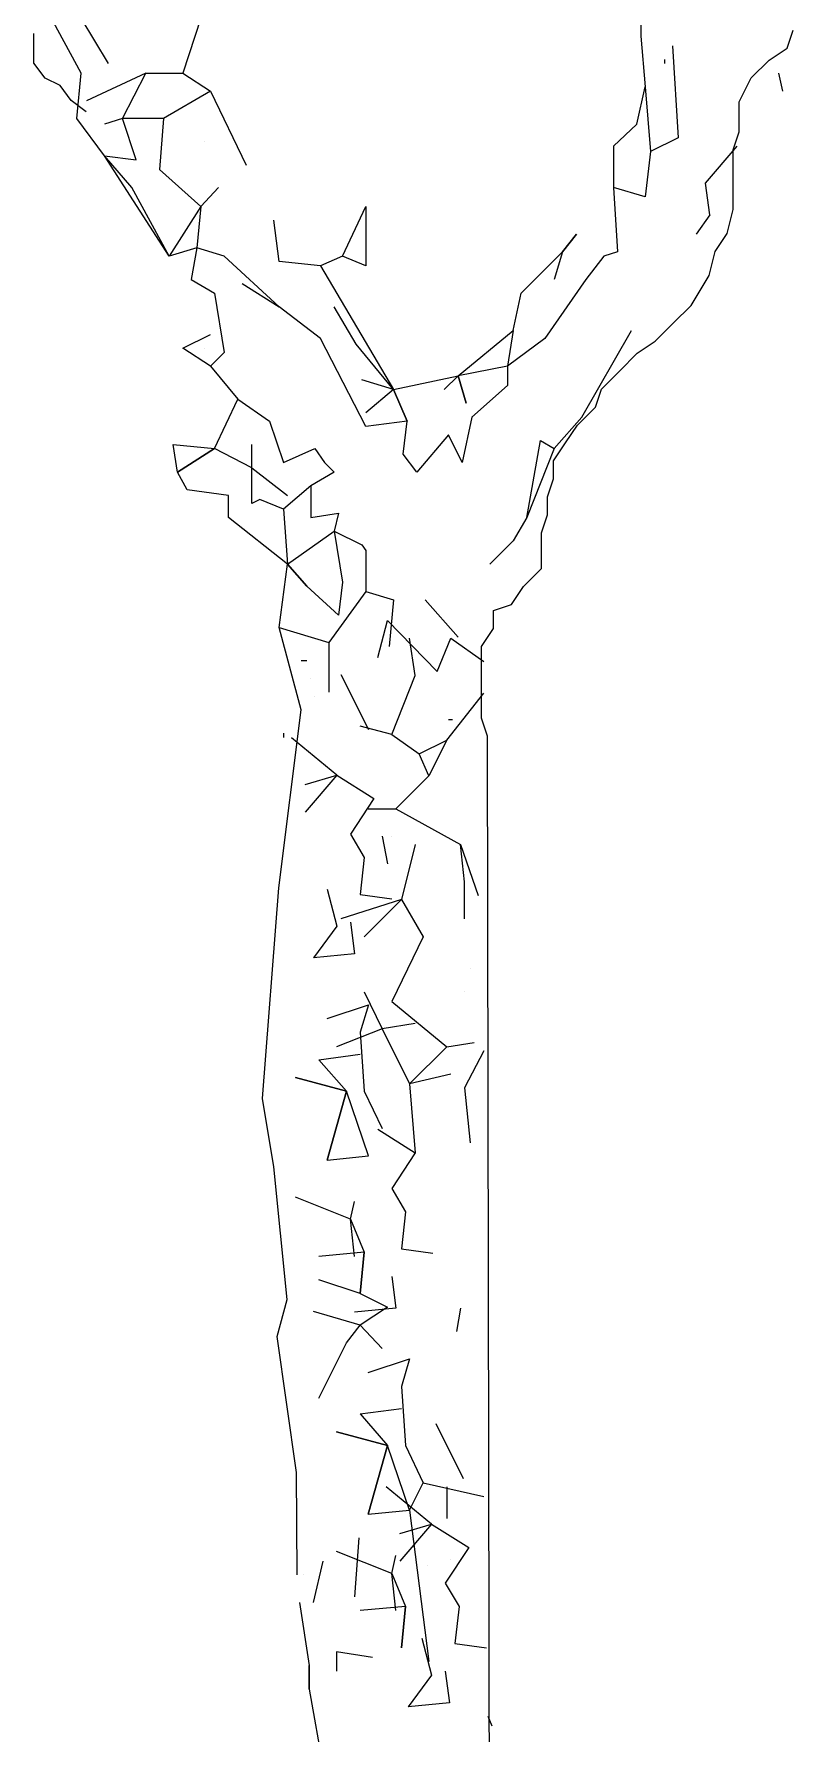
# Model space of a CAD drawing. Header units: inches. Extents: x -422522 to 22891, y -2973 to 414515.
# Drawn here: x 1652.5 to 1752.8, y -2285.1 to -2060.6 of the extents above; entities that cross this region are included whole.
import ezdxf

# ---------------------------------------------------------------- set-up
doc = ezdxf.new("R2010")
doc.units = ezdxf.units.IN
doc.header["$MEASUREMENT"] = 0
doc.layers.get('0').update_dxf_attribs({"lineweight": 40})
doc.layers.add('pino marittimo', color=7, linetype='Continuous')

# ---------------------------------------------------------------- blocks, each defined once
blk = doc.blocks.new('alberello')
at = {"layer": 'pino marittimo'}
for p, q in [((153.3317, -2.24), (153.3317, -2.2946)), ((152.592, -2.3436), (152.5556, -2.2764)), ((152.6283, -2.3309), (152.592, -2.2709)), ((152.7501, -2.2709), (152.7265, -2.3436)), ((153.3317, -2.2946), (153.3371, -2.3618)), ((153.3735, -2.3073), (153.3808, -2.4291)), ((153.3626, -2.3255), (153.3626, -2.3309)), ((152.5865, -2.4036), (152.592, -2.3436)), ((152.6774, -2.3436), (152.5993, -2.38)), ((152.6465, -2.4036), (152.6774, -2.3436)), ((152.6774, -2.3436), (152.7265, -2.3436)), ((152.7265, -2.3436), (152.7628, -2.3673)), ((153.5134, -2.3436), (153.5189, -2.3673)), ((152.7628, -2.3673), (152.701, -2.4036)), ((152.7628, -2.3673), (152.8101, -2.4654)), ((153.3262, -2.4109), (153.3371, -2.3618)), ((153.3371, -2.3618), (153.3444, -2.4472)), ((152.6229, -2.4527), (152.5865, -2.4036)), ((152.6465, -2.4036), (152.6229, -2.4109)), ((152.701, -2.4036), (152.6465, -2.4036)), ((152.6647, -2.4581), (152.6465, -2.4036)), ((152.701, -2.4036), (152.6956, -2.4709)), ((153.3262, -2.4109), (153.2953, -2.44)), ((152.7556, -2.4345), (152.7556, -2.4345)), ((153.2953, -2.44), (153.2953, -2.4945)), ((153.3444, -2.4472), (153.3371, -2.5072)), ((153.3808, -2.4291), (153.3444, -2.4472)), ((153.4171, -2.489), (153.4589, -2.44)), ((152.7083, -2.5854), (152.6229, -2.4527)), ((152.6592, -2.4945), (152.6229, -2.4527)), ((152.6229, -2.4527), (152.6647, -2.4581)), ((152.6956, -2.4709), (152.7501, -2.5199)), ((153.4226, -2.5308), (153.4171, -2.489)), ((152.7083, -2.5854), (152.6592, -2.4945)), ((152.7501, -2.5199), (152.7737, -2.4945)), ((153.3371, -2.5072), (153.2953, -2.4945)), ((153.2953, -2.4945), (153.3008, -2.5799)), ((152.7501, -2.5199), (152.7083, -2.5854)), ((152.7501, -2.5199), (152.7447, -2.5744)), ((152.9373, -2.5854), (152.9682, -2.5199)), ((152.9682, -2.5199), (152.9682, -2.5981)), ((153.4226, -2.5308), (153.4044, -2.5563)), ((152.8537, -2.5926), (152.8464, -2.5381)), ((153.2281, -2.5799), (153.2463, -2.5563)), ((153.2463, -2.5563), (153.2281, -2.5799)), ((152.7447, -2.5744), (152.7083, -2.5854)), ((152.7447, -2.5744), (152.7374, -2.6162)), ((152.781, -2.5854), (152.7447, -2.5744)), ((153.1736, -2.6344), (153.2281, -2.5799)), ((153.2281, -2.5799), (153.2172, -2.6162)), ((153.3008, -2.5799), (153.2826, -2.5854)), ((152.8537, -2.6526), (152.781, -2.5854)), ((152.9082, -2.5981), (152.8537, -2.5926)), ((152.9373, -2.5854), (152.9082, -2.5981)), ((152.9082, -2.5981), (153.0046, -2.7616)), ((152.9682, -2.5981), (152.9373, -2.5854)), ((153.2826, -2.5854), (153.259, -2.6162)), ((152.7374, -2.6162), (152.7683, -2.6344)), ((152.8046, -2.6217), (152.8537, -2.6526)), ((153.259, -2.6162), (153.2045, -2.6944)), ((152.7683, -2.6344), (152.781, -2.7126)), ((153.1627, -2.6835), (153.1736, -2.6344)), ((152.9082, -2.6944), (152.8537, -2.6526)), ((152.9555, -2.7017), (152.9264, -2.6526)), ((152.7265, -2.7071), (152.7628, -2.6889)), ((153.09, -2.7435), (153.1627, -2.6835)), ((153.1627, -2.6835), (153.1554, -2.7307)), ((153.2535, -2.798), (153.319, -2.6835)), ((152.7628, -2.7307), (152.7265, -2.7071)), ((152.7556, -2.7071), (152.7556, -2.7071)), ((152.781, -2.7126), (152.7628, -2.7307)), ((152.9682, -2.8107), (152.9082, -2.6944)), ((153.0046, -2.7616), (152.9555, -2.7017)), ((153.2045, -2.6944), (153.1554, -2.7307)), ((152.7628, -2.7307), (152.7992, -2.7744)), ((153.1554, -2.7307), (153.09, -2.7435)), ((153.1554, -2.7307), (153.1554, -2.7562)), ((153.0046, -2.7616), (152.9628, -2.7489)), ((153.0046, -2.7616), (152.9682, -2.7925)), ((153.0046, -2.7616), (153.09, -2.7435)), ((153.0046, -2.7616), (153.0227, -2.8034)), ((153.0227, -2.8034), (153.0046, -2.7616)), ((153.09, -2.7435), (153.0718, -2.7616)), ((153.09, -2.7435), (153.1009, -2.7798)), ((153.1009, -2.7798), (153.09, -2.7435)), ((153.1554, -2.7562), (153.1082, -2.798)), ((152.7683, -2.8398), (152.7992, -2.7744)), ((152.7992, -2.7744), (152.841, -2.8034)), ((152.841, -2.8034), (152.8592, -2.858)), ((153.0227, -2.8034), (152.9682, -2.8107)), ((153.0173, -2.8471), (153.0227, -2.8034)), ((153.1082, -2.798), (153.0954, -2.858)), ((153.2172, -2.8398), (153.2535, -2.798)), ((153.0773, -2.8216), (153.0355, -2.8707)), ((153.0954, -2.858), (153.0773, -2.8216)), ((153.1808, -2.9307), (153.199, -2.8289)), ((153.199, -2.8289), (153.2172, -2.8398)), ((152.7192, -2.8707), (152.7138, -2.8343)), ((152.7138, -2.8343), (152.7683, -2.8398)), ((152.7683, -2.8398), (152.7192, -2.8707)), ((152.7192, -2.8707), (152.7683, -2.8398)), ((152.8174, -2.8652), (152.7683, -2.8398)), ((152.8174, -2.8652), (152.8174, -2.8343)), ((152.8592, -2.858), (152.901, -2.8398)), ((152.901, -2.8398), (152.9137, -2.858)), ((153.0355, -2.8707), (153.0173, -2.8471)), ((153.2172, -2.8398), (153.1808, -2.9307)), ((152.7319, -2.8943), (152.7192, -2.8707)), ((152.8174, -2.8652), (152.8646, -2.9016)), ((152.8174, -2.9125), (152.8174, -2.8652)), ((152.9264, -2.8707), (152.8955, -2.8889)), ((152.9137, -2.858), (152.9264, -2.8707)), ((152.7865, -2.9016), (152.7319, -2.8943)), ((152.8955, -2.8889), (152.8592, -2.9198)), ((152.8955, -2.8889), (152.8955, -2.9307)), ((152.7865, -2.9307), (152.7865, -2.9016)), ((152.8283, -2.907), (152.8174, -2.9125)), ((152.8592, -2.9198), (152.8283, -2.907)), ((152.8646, -2.9925), (152.7865, -2.9307)), ((152.8592, -2.9198), (152.8646, -2.9925)), ((152.8955, -2.9307), (152.9319, -2.9252)), ((152.9319, -2.9252), (152.9264, -2.9488)), ((153.1808, -2.9307), (153.1627, -2.9616)), ((152.8646, -2.9925), (152.9264, -2.9488)), ((152.9264, -2.9488), (152.9628, -2.967)), ((152.9264, -2.9488), (152.9373, -3.0161)), ((153.1627, -2.9616), (153.1318, -2.9925)), ((152.9628, -2.967), (152.9682, -2.9743)), ((152.9682, -2.9743), (152.9682, -3.0288)), ((152.8537, -3.0761), (152.8646, -2.9925)), ((152.8901, -3.0215), (152.8646, -2.9925)), ((152.8646, -2.9925), (152.8901, -3.0215)), ((152.9319, -3.0597), (152.8901, -3.0215)), ((152.9682, -3.0288), (152.9191, -3.0961)), ((152.9373, -3.0161), (152.9319, -3.0597)), ((152.9373, -3.0161), (152.9319, -3.0597)), ((152.9682, -3.0288), (153.0046, -3.0397)), ((153.0046, -3.0397), (152.9991, -3.1015)), ((153.09, -3.0888), (153.0464, -3.0397)), ((152.9842, -3.1159), (152.9969, -3.0668)), ((152.9969, -3.0668), (153.0623, -3.1341)), ((152.8537, -3.0761), (152.9191, -3.0961)), ((152.8828, -3.1851), (152.8537, -3.0761)), ((152.9191, -3.0961), (152.9191, -3.1615)), ((153.0332, -3.1395), (153.026, -3.0904)), ((153.0623, -3.1341), (153.0805, -3.0904)), ((153.0805, -3.0904), (153.1241, -3.1213)), ((152.8828, -3.1197), (152.8901, -3.1197)), ((152.8955, -3.1433), (152.8955, -3.1433)), ((152.9352, -3.1384), (152.9716, -3.2111)), ((153.0023, -3.2177), (153.0332, -3.1395)), ((153.075, -3.2249), (153.1241, -3.1631)), ((152.853, -3.4201), (152.8828, -3.1851)), ((152.901, -3.1669), (152.901, -3.1669)), ((153.0023, -3.2177), (152.9605, -3.2067)), ((153.0773, -3.1978), (153.0827, -3.1978)), ((152.8592, -3.216), (152.8592, -3.2215)), ((152.9298, -3.2711), (152.8698, -3.222)), ((153.0023, -3.2177), (153.0387, -3.2431)), ((153.0387, -3.2431), (153.075, -3.2249)), ((153.075, -3.2249), (153.0514, -3.2722)), ((153.0514, -3.2722), (153.0387, -3.2431)), ((152.888, -3.2838), (152.9298, -3.2711)), ((152.9298, -3.2711), (152.888, -3.3201)), ((152.9298, -3.2711), (152.9789, -3.302)), ((153.0514, -3.2722), (153.0078, -3.3158)), ((152.9789, -3.302), (152.948, -3.3492)), ((152.9714, -3.3158), (153.0078, -3.3158)), ((153.0078, -3.3158), (153.0932, -3.363)), ((152.948, -3.3492), (152.9661, -3.3801)), ((152.9896, -3.3521), (152.9969, -3.3885)), ((153.0023, -3.3521), (153.0023, -3.3521)), ((153.0332, -3.363), (153.0151, -3.4357)), ((153.0987, -3.4121), (153.0932, -3.363)), ((153.0932, -3.363), (153.1168, -3.4303)), ((152.9661, -3.3801), (152.9607, -3.4292)), ((153.0987, -3.4612), (153.0987, -3.4121)), ((152.8318, -3.6988), (152.853, -3.4201)), ((152.9171, -3.4219), (152.9298, -3.471)), ((152.9607, -3.4292), (153.0025, -3.4346)), ((153.0151, -3.4357), (152.9351, -3.4612)), ((152.966, -3.4848), (153.0151, -3.4357)), ((153.0151, -3.4357), (153.0441, -3.4848)), ((152.9298, -3.471), (152.8989, -3.5128)), ((152.948, -3.4655), (152.9534, -3.5073)), ((153.0441, -3.4848), (153.0023, -3.5702)), ((152.9534, -3.5073), (152.8989, -3.5128)), ((153.1059, -3.5266), (153.1059, -3.5266)), ((152.966, -3.5575), (152.9896, -3.6066)), ((153.0987, -3.5575), (153.0987, -3.5575)), ((152.9171, -3.5928), (152.9716, -3.5746)), ((152.9716, -3.5746), (152.9607, -3.6109)), ((153.0023, -3.5702), (153.075, -3.6302)), ((152.9896, -3.6066), (152.9296, -3.6302)), ((152.9607, -3.6109), (152.9661, -3.6891)), ((153.0332, -3.5993), (152.9896, -3.6066)), ((152.9896, -3.6066), (153.026, -3.6793)), ((153.075, -3.6302), (153.026, -3.6793)), ((153.075, -3.6302), (153.1114, -3.6248)), ((153.1241, -3.6357), (153.0987, -3.6847)), ((152.9062, -3.6473), (152.9607, -3.64)), ((152.9062, -3.6473), (152.9425, -3.6891)), ((152.9425, -3.6891), (152.8753, -3.6709)), ((152.8753, -3.6709), (152.9425, -3.6891)), ((153.0805, -3.6666), (153.026, -3.6793)), ((153.026, -3.6793), (153.0332, -3.7702)), ((152.8464, -3.7887), (152.8318, -3.6988)), ((152.9171, -3.78), (152.9425, -3.6891)), ((152.9425, -3.6891), (152.9171, -3.78)), ((152.9716, -3.7745), (152.9425, -3.6891)), ((152.9661, -3.6891), (152.9898, -3.7382)), ((153.0987, -3.6847), (153.1059, -3.7574)), ((152.9842, -3.7393), (153.0332, -3.7702)), ((153.0332, -3.7702), (153.0023, -3.8174)), ((152.8642, -3.9641), (152.8464, -3.7887)), ((152.9171, -3.78), (152.9716, -3.7745)), ((152.948, -3.8581), (152.8753, -3.829)), ((152.948, -3.8581), (152.9534, -3.8345)), ((153.0023, -3.8174), (153.0205, -3.8483)), ((152.9534, -3.9072), (152.948, -3.8581)), ((152.948, -3.8581), (152.9661, -3.9017)), ((153.0205, -3.8483), (153.0151, -3.8974)), ((152.9661, -3.9017), (152.9062, -3.9072)), ((152.9607, -3.9562), (152.9661, -3.9017)), ((152.9661, -3.9017), (152.9607, -3.9562)), ((153.0151, -3.8974), (153.0569, -3.9028)), ((152.9607, -3.9562), (152.9062, -3.9381)), ((153.0023, -3.9337), (153.0078, -3.9755)), ((152.8509, -4.0129), (152.8642, -3.9641)), ((152.9607, -3.9562), (152.997, -3.9744)), ((152.9607, -3.998), (152.8989, -3.9799)), ((153.0078, -3.9755), (152.9533, -3.981)), ((152.997, -3.9744), (152.9607, -3.998)), ((153.0932, -3.9755), (153.0878, -4.0064)), ((152.8765, -4.193), (152.8509, -4.0129)), ((152.9425, -4.0217), (152.9607, -3.998)), ((152.9607, -3.998), (152.9898, -4.0289)), ((152.9062, -4.0944), (152.9425, -4.0217)), ((152.9714, -4.0609), (153.026, -4.0428)), ((153.026, -4.0428), (153.0151, -4.0791)), ((153.0151, -4.0791), (153.0205, -4.1573)), ((152.9605, -4.1155), (153.0151, -4.1082)), ((152.9605, -4.1155), (152.9969, -4.1573)), ((153.0605, -4.1282), (153.0968, -4.2009)), ((152.9969, -4.1573), (152.9296, -4.1391)), ((152.9296, -4.1391), (152.9969, -4.1573)), ((152.9714, -4.2481), (152.9969, -4.1573)), ((152.9969, -4.1573), (152.9714, -4.2481)), ((153.026, -4.2427), (152.9969, -4.1573)), ((153.0205, -4.1573), (153.0441, -4.2063)), ((152.8774, -4.3281), (152.8765, -4.193)), ((153.055, -4.2609), (152.9951, -4.2118)), ((153.026, -4.2427), (153.0441, -4.2063)), ((153.0441, -4.2063), (153.1241, -4.2245)), ((153.075, -4.2118), (153.075, -4.2536)), ((152.9714, -4.2481), (153.026, -4.2427)), ((153.026, -4.2427), (153.0514, -4.4426)), ((153.0132, -4.2736), (153.055, -4.2609)), ((153.055, -4.2609), (153.0132, -4.3099)), ((153.055, -4.2609), (153.1041, -4.2918)), ((152.9587, -4.279), (152.9533, -4.3572)), ((152.9115, -4.3099), (152.8987, -4.3645)), ((152.9115, -4.3099), (152.9115, -4.3099)), ((153.0023, -4.3263), (152.9296, -4.2972)), ((153.0023, -4.3263), (153.0078, -4.3027)), ((153.1041, -4.2918), (153.0732, -4.339)), ((153.0805, -4.3081), (153.0805, -4.3081)), ((152.886, -4.3281), (152.886, -4.3281)), ((153.0078, -4.3754), (153.0023, -4.3263)), ((153.0023, -4.3263), (153.0205, -4.3699)), ((153.0496, -4.3154), (153.0496, -4.3154)), ((153.0732, -4.339), (153.0914, -4.3699)), ((152.8806, -4.3645), (152.8933, -4.4481)), ((153.0205, -4.3699), (152.9605, -4.3754)), ((153.0151, -4.4244), (153.0205, -4.3699)), ((153.0205, -4.3699), (153.0151, -4.4244)), ((153.0914, -4.3699), (153.0859, -4.419)), ((153.0423, -4.4117), (153.055, -4.4608)), ((153.0859, -4.419), (153.1277, -4.4244)), ((152.9769, -4.4372), (152.9296, -4.4299)), ((152.9296, -4.4299), (152.9296, -4.4553)), ((152.8933, -4.4481), (152.8933, -4.479)), ((152.8933, -4.479), (152.8933, -4.4481)), ((153.055, -4.4608), (153.0241, -4.5026)), ((153.0732, -4.4553), (153.0787, -4.4971)), ((152.8933, -4.479), (152.9169, -4.6116)), ((153.0787, -4.4971), (153.0241, -4.5026)), ((153.135, -4.528), (153.1296, -4.5153))]:
    blk.add_line(p, q, dxfattribs=at)
for points in [[(152.5987, -2.3946), (152.579, -2.3798), (152.5642, -2.3601), (152.5445, -2.3503), (152.5297, -2.3306), (152.5297, -2.2912)], [(153.1322, -4.8948), (153.129, -3.2198), (153.1211, -3.1961), (153.1211, -3.1012), (153.1369, -3.0775), (153.1369, -3.0537), (153.1607, -3.0458), (153.1765, -3.0221), (153.2002, -2.9984), (153.2002, -2.9509), (153.2081, -2.9272), (153.2081, -2.9035), (153.216, -2.8798), (153.216, -2.8561), (153.2319, -2.8323), (153.2477, -2.8086), (153.2714, -2.7849), (153.2794, -2.7612), (153.3031, -2.7375), (153.3268, -2.7137), (153.3506, -2.6979), (153.3743, -2.6742), (153.398, -2.6505), (153.4218, -2.6109), (153.4297, -2.5793), (153.4455, -2.5556), (153.4534, -2.524), (153.4534, -2.4449), (153.4614, -2.4212), (153.4614, -2.3816), (153.4772, -2.35), (153.5009, -2.3263), (153.5247, -2.3105), (153.5326, -2.2868)]]:
    blk.add_lwpolyline(points, dxfattribs=at)

msp = doc.modelspace()

# ---------------------------------------------------------------- block references
at = {"xscale": 100, "yscale": 100, "zscale": 100}
msp.add_blockref('alberello', (-13600.47845, -1831.37599), dxfattribs=at)

doc.saveas('drawing.dxf')
